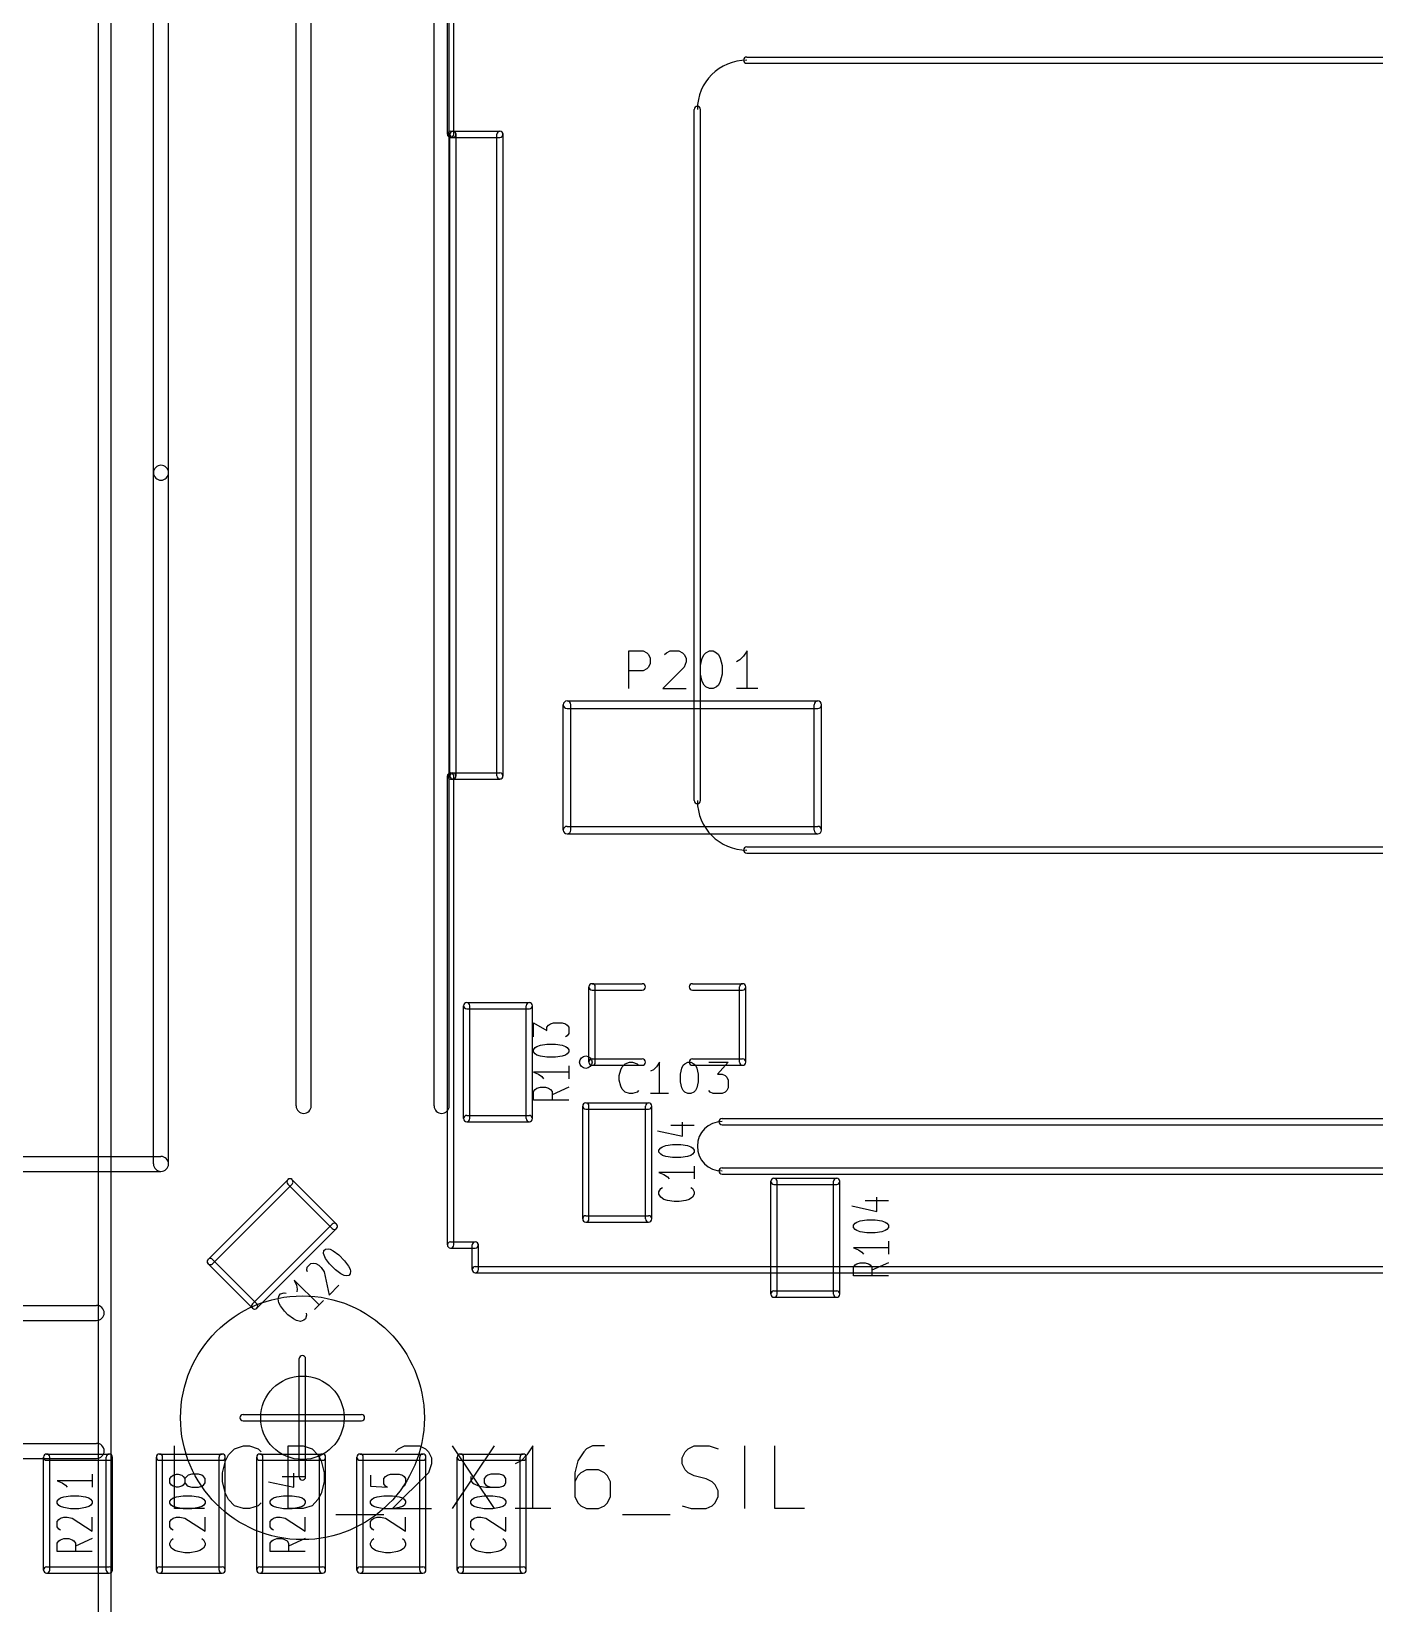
# Model space of a CAD drawing. Extents: x -29274 to 69862, y 23709 to 162744.
# Drawn here: x 26229 to 36939, y 49752 to 62289 of the extents above; entities that cross this region are included whole.
import ezdxf

# ---------------------------------------------------------------- set-up
doc = ezdxf.new("R2010")
doc.units = 0
doc.layers.add('BLACK', color=1, linetype='CONTINUOUS')

msp = doc.modelspace()

# ---------------------------------------------------------------- linework, layer by layer
at = {"layer": 'BLACK'}
for p, q in [((28340, 53721), (28340, 69149)), ((28460, 53721), (28460, 69149)), ((29440, 53721), (29440, 69149)), ((29560, 53721), (29560, 69149)), ((26765, 49659), (26765, 66981)), ((26865, 49659), (26865, 66981)), ((29546, 61469), (29546, 65209)), ((29596, 61469), (29596, 65209)), ((27202, 58770), (27202, 64282)), ((27322, 58770), (27322, 64282)), ((31933, 62085), (54767, 62085)), ((31933, 62035), (54767, 62035)), ((31514, 56156), (31514, 61666)), ((31564, 56156), (31564, 61666)), ((29565, 56353), (29565, 61469)), ((29571, 61494), (29589, 61494)), ((29571, 61444), (29589, 61444)), ((29590, 61494), (29964, 61494)), ((29590, 61444), (29964, 61444)), ((29615, 56353), (29615, 61469)), ((29940, 56353), (29940, 61469)), ((29990, 56353), (29990, 61469)), ((27202, 53258), (27202, 58770)), ((27322, 53258), (27322, 58770)), ((30992, 57049), (30992, 57349)), ((30992, 57349), (31107, 57349)), ((31107, 57349), (31135, 57334)), ((31135, 57334), (31150, 57320)), ((31150, 57320), (31164, 57291)), ((31164, 57291), (31164, 57249)), ((31278, 57320), (31292, 57334)), ((31292, 57334), (31321, 57349)), ((31321, 57349), (31392, 57349)), ((31392, 57349), (31421, 57334)), ((31421, 57334), (31435, 57320)), ((31435, 57320), (31450, 57291)), ((31450, 57291), (31450, 57263)), ((31564, 57234), (31578, 57291)), ((31578, 57291), (31593, 57320)), ((31593, 57320), (31607, 57334)), ((31607, 57334), (31636, 57349)), ((31636, 57349), (31664, 57349)), ((31664, 57349), (31693, 57334)), ((31693, 57334), (31707, 57320)), ((31707, 57320), (31721, 57291)), ((31721, 57291), (31736, 57234)), ((31907, 57306), (31879, 57277)), ((31936, 57349), (31907, 57306)), ((31936, 57049), (31936, 57349)), ((31107, 57191), (30992, 57191)), ((31135, 57206), (31107, 57191)), ((31150, 57220), (31135, 57206)), ((31164, 57249), (31150, 57220)), ((31435, 57220), (31264, 57049)), ((31450, 57263), (31435, 57220)), ((31564, 57163), (31564, 57234)), ((31736, 57234), (31736, 57163)), ((31879, 57277), (31850, 57263)), ((31264, 57049), (31450, 57049)), ((31578, 57106), (31564, 57163)), ((31593, 57077), (31578, 57106)), ((31607, 57063), (31593, 57077)), ((31636, 57049), (31607, 57063)), ((31664, 57049), (31636, 57049)), ((31693, 57063), (31664, 57049)), ((31707, 57077), (31693, 57063)), ((31721, 57106), (31707, 57077)), ((31736, 57163), (31721, 57106)), ((32022, 57049), (31850, 57049)), ((30470, 55920), (30470, 56920)), ((30500, 56950), (32500, 56950)), ((30530, 55920), (30530, 56920)), ((32470, 55920), (32470, 56920)), ((32530, 55920), (32530, 56920)), ((30500, 56890), (32500, 56890)), ((29546, 52612), (29546, 56352)), ((29571, 56377), (29589, 56377)), ((29571, 56327), (29589, 56327)), ((29590, 56377), (29964, 56377)), ((29590, 56327), (29964, 56327)), ((29596, 52612), (29596, 56352)), ((30500, 55950), (32500, 55950)), ((30500, 55890), (32500, 55890)), ((31933, 55786), (54767, 55786)), ((31933, 55736), (54767, 55736)), ((30675, 54070), (30675, 54670)), ((30700, 54695), (31100, 54695)), ((30725, 54070), (30725, 54670)), ((31500, 54695), (31900, 54695)), ((31875, 54070), (31875, 54670)), ((31925, 54070), (31925, 54670)), ((29700, 54545), (30200, 54545)), ((30700, 54645), (31100, 54645)), ((31500, 54645), (31900, 54645)), ((29675, 53620), (29675, 54520)), ((29700, 54495), (30200, 54495)), ((29725, 53620), (29725, 54520)), ((30175, 53620), (30175, 54520)), ((30225, 53620), (30225, 54520)), ((30233, 54272), (30233, 54383)), ((30233, 54383), (30340, 54323)), ((30340, 54349), (30353, 54366)), ((30340, 54323), (30340, 54349)), ((30353, 54366), (30367, 54375)), ((30367, 54375), (30393, 54383)), ((30393, 54383), (30460, 54383)), ((30460, 54383), (30487, 54375)), ((30487, 54375), (30500, 54366)), ((30500, 54366), (30513, 54349)), ((30513, 54297), (30500, 54280)), ((30513, 54349), (30513, 54297)), ((30233, 54169), (30247, 54186)), ((30233, 54152), (30233, 54169)), ((30247, 54186), (30260, 54195)), ((30260, 54195), (30287, 54204)), ((30287, 54204), (30340, 54212)), ((30340, 54212), (30407, 54212)), ((30407, 54212), (30460, 54204)), ((30460, 54204), (30487, 54195)), ((30500, 54280), (30487, 54272)), ((30487, 54195), (30500, 54186)), ((30500, 54186), (30513, 54169)), ((30513, 54169), (30513, 54152)), ((30247, 54135), (30233, 54152)), ((30260, 54126), (30247, 54135)), ((30287, 54118), (30260, 54126)), ((30340, 54109), (30287, 54118)), ((30407, 54109), (30340, 54109)), ((30460, 54118), (30407, 54109)), ((30487, 54126), (30460, 54118)), ((30500, 54135), (30487, 54126)), ((30513, 54152), (30500, 54135)), ((30513, 54041), (30513, 53938)), ((30700, 54095), (31100, 54095)), ((30700, 54045), (31100, 54045)), ((30928, 54009), (30939, 54033)), ((30939, 54033), (30963, 54057)), ((30963, 54057), (30999, 54069)), ((30999, 54069), (31023, 54069)), ((31023, 54069), (31058, 54057)), ((31058, 54057), (31070, 54045)), ((31213, 54033), (31189, 54009)), ((31237, 54069), (31213, 54033)), ((31237, 53819), (31237, 54069)), ((31416, 54021), (31427, 54045)), ((31427, 54045), (31439, 54057)), ((31439, 54057), (31463, 54069)), ((31463, 54069), (31487, 54069)), ((31487, 54069), (31511, 54057)), ((31500, 54095), (31900, 54095)), ((31500, 54045), (31900, 54045)), ((31511, 54057), (31523, 54045)), ((31523, 54045), (31535, 54021)), ((31630, 54069), (31784, 54069)), ((31784, 54069), (31701, 53974)), ((30513, 53990), (30233, 53990)), ((30233, 53990), (30273, 53973)), ((30273, 53973), (30300, 53955)), ((30300, 53955), (30313, 53938)), ((30916, 53962), (30928, 54009)), ((30916, 53926), (30916, 53962)), ((30928, 53878), (30916, 53926)), ((31189, 54009), (31166, 53997)), ((31404, 53974), (31416, 54021)), ((31404, 53914), (31404, 53974)), ((31416, 53866), (31404, 53914)), ((31535, 54021), (31546, 53974)), ((31546, 53914), (31535, 53866)), ((31546, 53974), (31546, 53914)), ((31701, 53974), (31737, 53974)), ((31737, 53974), (31761, 53962)), ((31761, 53962), (31773, 53950)), ((31773, 53950), (31784, 53926)), ((31784, 53926), (31784, 53866)), ((30233, 53835), (30247, 53853)), ((30233, 53767), (30233, 53835)), ((30247, 53853), (30260, 53861)), ((30260, 53861), (30287, 53870)), ((30287, 53870), (30327, 53870)), ((30327, 53870), (30353, 53861)), ((30353, 53861), (30367, 53853)), ((30367, 53853), (30380, 53835)), ((30513, 53870), (30380, 53810)), ((30380, 53835), (30380, 53767)), ((30939, 53855), (30928, 53878)), ((30963, 53831), (30939, 53855)), ((30999, 53819), (30963, 53831)), ((31023, 53819), (30999, 53819)), ((31058, 53831), (31023, 53819)), ((31070, 53843), (31058, 53831)), ((31308, 53819), (31166, 53819)), ((31427, 53843), (31416, 53866)), ((31439, 53831), (31427, 53843)), ((31463, 53819), (31439, 53831)), ((31487, 53819), (31463, 53819)), ((31511, 53831), (31487, 53819)), ((31523, 53843), (31511, 53831)), ((31535, 53866), (31523, 53843)), ((31642, 53831), (31630, 53843)), ((31665, 53819), (31642, 53831)), ((31737, 53819), (31665, 53819)), ((31761, 53831), (31737, 53819)), ((31773, 53843), (31761, 53831)), ((31784, 53866), (31773, 53843)), ((30513, 53767), (30233, 53767)), ((30625, 52820), (30625, 53720)), ((30650, 53745), (31150, 53745)), ((30650, 53695), (31150, 53695)), ((30675, 52820), (30675, 53720)), ((31125, 52820), (31125, 53720)), ((31175, 52820), (31175, 53720)), ((29700, 53645), (30200, 53645)), ((29700, 53595), (30200, 53595)), ((31327, 53566), (31513, 53566)), ((31420, 53480), (31420, 53592)), ((31736, 53621), (54964, 53621)), ((31736, 53571), (54964, 53571)), ((31220, 53523), (31420, 53480)), ((31287, 53404), (31340, 53412)), ((31340, 53412), (31407, 53412)), ((31407, 53412), (31460, 53404)), ((21750, 53318), (27262, 53318)), ((31233, 53369), (31247, 53386)), ((31233, 53352), (31233, 53369)), ((31247, 53335), (31233, 53352)), ((31247, 53386), (31260, 53395)), ((31260, 53326), (31247, 53335)), ((31260, 53395), (31287, 53404)), ((31287, 53318), (31260, 53326)), ((31340, 53309), (31287, 53318)), ((31407, 53309), (31340, 53309)), ((31460, 53318), (31407, 53309)), ((31460, 53404), (31487, 53395)), ((31487, 53326), (31460, 53318)), ((31487, 53395), (31500, 53386)), ((31500, 53335), (31487, 53326)), ((31500, 53386), (31513, 53369)), ((31513, 53352), (31500, 53335)), ((31513, 53369), (31513, 53352)), ((21750, 53198), (27262, 53198)), ((31513, 53190), (31233, 53190)), ((31233, 53190), (31273, 53173)), ((31273, 53173), (31300, 53155)), ((31300, 53155), (31313, 53138)), ((31513, 53241), (31513, 53138)), ((31736, 53227), (54964, 53227)), ((31736, 53177), (54964, 53177)), ((27638, 52497), (28273, 53132)), ((27673, 52462), (28308, 53097)), ((28274, 53097), (28627, 52744)), ((28309, 53132), (28662, 52779)), ((31233, 53035), (31247, 53061)), ((31233, 53018), (31233, 53035)), ((31247, 53061), (31260, 53070)), ((31487, 53070), (31500, 53061)), ((31500, 53061), (31513, 53035)), ((31513, 53035), (31513, 53018)), ((32125, 52220), (32125, 53120)), ((32150, 53145), (32650, 53145)), ((32150, 53095), (32650, 53095)), ((32175, 52220), (32175, 53120)), ((32625, 52220), (32625, 53120)), ((32675, 52220), (32675, 53120)), ((31247, 52993), (31233, 53018)), ((31273, 52975), (31247, 52993)), ((31300, 52967), (31273, 52975)), ((31353, 52958), (31300, 52967)), ((31393, 52958), (31353, 52958)), ((31447, 52967), (31393, 52958)), ((31473, 52975), (31447, 52967)), ((31500, 52993), (31473, 52975)), ((31513, 53018), (31500, 52993)), ((32770, 52923), (32970, 52880)), ((32877, 52966), (33063, 52966)), ((32970, 52880), (32970, 52992)), ((28627, 52778), (27992, 52143)), ((30650, 52845), (31150, 52845)), ((30650, 52795), (31150, 52795)), ((32783, 52769), (32797, 52786)), ((32797, 52786), (32810, 52795)), ((32810, 52795), (32837, 52804)), ((32837, 52804), (32890, 52812)), ((32890, 52812), (32957, 52812)), ((32957, 52812), (33010, 52804)), ((33010, 52804), (33037, 52795)), ((33037, 52795), (33050, 52786)), ((33050, 52786), (33063, 52769)), ((28662, 52743), (28027, 52108)), ((32783, 52752), (32783, 52769)), ((32797, 52735), (32783, 52752)), ((32810, 52726), (32797, 52735)), ((32837, 52718), (32810, 52726)), ((32890, 52709), (32837, 52718)), ((32957, 52709), (32890, 52709)), ((33010, 52718), (32957, 52709)), ((33037, 52726), (33010, 52718)), ((33050, 52735), (33037, 52726)), ((33063, 52752), (33050, 52735)), ((33063, 52769), (33063, 52752)), ((28559, 52545), (28561, 52567)), ((28562, 52530), (28559, 52545)), ((28561, 52567), (28573, 52579)), ((28575, 52505), (28562, 52530)), ((28573, 52579), (28595, 52581)), ((28595, 52581), (28610, 52578)), ((28610, 52578), (28636, 52566)), ((28636, 52566), (28679, 52534)), ((28679, 52534), (28726, 52486)), ((29571, 52637), (29767, 52637)), ((29571, 52587), (29767, 52587)), ((29743, 52416), (29743, 52612)), ((29793, 52416), (29793, 52612)), ((33063, 52590), (32783, 52590)), ((32783, 52590), (32823, 52573)), ((32823, 52573), (32850, 52555)), ((32850, 52555), (32863, 52538)), ((33063, 52641), (33063, 52538)), ((27991, 52108), (27638, 52461)), ((28026, 52143), (27673, 52496)), ((28426, 52412), (28428, 52434)), ((28429, 52397), (28426, 52412)), ((28428, 52434), (28458, 52464)), ((28458, 52464), (28480, 52467)), ((28480, 52467), (28496, 52464)), ((28496, 52464), (28521, 52450)), ((28521, 52450), (28539, 52432)), ((28539, 52432), (28562, 52398)), ((28606, 52461), (28575, 52505)), ((28653, 52414), (28606, 52461)), ((28697, 52382), (28653, 52414)), ((28726, 52486), (28758, 52443)), ((28758, 52443), (28771, 52418)), ((28771, 52418), (28774, 52402)), ((28774, 52402), (28771, 52381)), ((29768, 52440), (56932, 52440)), ((32783, 52435), (32797, 52453)), ((32783, 52367), (32783, 52435)), ((32797, 52453), (32810, 52461)), ((32810, 52461), (32837, 52470)), ((32837, 52470), (32877, 52470)), ((32877, 52470), (32903, 52461)), ((32903, 52461), (32917, 52453)), ((32917, 52453), (32930, 52435)), ((33063, 52470), (32930, 52410)), ((32930, 52435), (32930, 52367)), ((28523, 52134), (28325, 52332)), ((28325, 52332), (28342, 52291)), ((28342, 52291), (28348, 52259)), ((28562, 52398), (28602, 52212)), ((28602, 52212), (28680, 52291)), ((28722, 52369), (28697, 52382)), ((28738, 52366), (28722, 52369)), ((28759, 52369), (28738, 52366)), ((28771, 52381), (28759, 52369)), ((29768, 52390), (56932, 52390)), ((33063, 52367), (32783, 52367)), ((28196, 52182), (28204, 52210)), ((28202, 52151), (28196, 52182)), ((28204, 52210), (28216, 52222)), ((28216, 52222), (28244, 52230)), ((28244, 52230), (28260, 52228)), ((28348, 52259), (28345, 52238)), ((28559, 52170), (28487, 52097)), ((32150, 52245), (32650, 52245)), ((32150, 52195), (32650, 52195)), ((10521, 52130), (26749, 52130)), ((28215, 52126), (28202, 52151)), ((28246, 52083), (28215, 52126)), ((28274, 52054), (28246, 52083)), ((28319, 52023), (28274, 52054)), ((28423, 52052), (28414, 52024)), ((28420, 52067), (28423, 52052)), ((10521, 52010), (26749, 52010)), ((28343, 52010), (28319, 52023)), ((28375, 52003), (28343, 52010)), ((28402, 52012), (28375, 52003)), ((28414, 52024), (28402, 52012)), ((28365, 50762), (28365, 51706)), ((28415, 50762), (28415, 51706)), ((27917, 51259), (28861, 51259)), ((27917, 51209), (28861, 51209)), ((10521, 51030), (26749, 51030)), ((10521, 50910), (26749, 50910)), ((26325, 50020), (26325, 50920)), ((26350, 50945), (26850, 50945)), ((26375, 50020), (26375, 50920)), ((26825, 50020), (26825, 50920)), ((26875, 50020), (26875, 50920)), ((27225, 50020), (27225, 50920)), ((27250, 50945), (27750, 50945)), ((27275, 50020), (27275, 50920)), ((27371, 50510), (27371, 51010)), ((27725, 50020), (27725, 50920)), ((27775, 50020), (27775, 50920)), ((27776, 50891), (27800, 50938)), ((27800, 50938), (27847, 50986)), ((27847, 50986), (27919, 51010)), ((27919, 51010), (27967, 51010)), ((27967, 51010), (28038, 50986)), ((28025, 50020), (28025, 50920)), ((28038, 50986), (28062, 50962)), ((28050, 50945), (28550, 50945)), ((28075, 50020), (28075, 50920)), ((28276, 50510), (28276, 51010)), ((28276, 51010), (28395, 51010)), ((28395, 51010), (28467, 50986)), ((28467, 50986), (28514, 50938)), ((28514, 50938), (28538, 50891)), ((28525, 50020), (28525, 50920)), ((28575, 50020), (28575, 50920)), ((28825, 50020), (28825, 50920)), ((28850, 50945), (29350, 50945)), ((28875, 50020), (28875, 50920)), ((29133, 50962), (29157, 50986)), ((29157, 50986), (29205, 51010)), ((29205, 51010), (29324, 51010)), ((29324, 51010), (29371, 50986)), ((29325, 50020), (29325, 50920)), ((29371, 50986), (29395, 50962)), ((29375, 50020), (29375, 50920)), ((29395, 50962), (29419, 50914)), ((29419, 50914), (29419, 50867)), ((29585, 51010), (29919, 50510)), ((29919, 51010), (29585, 50510)), ((29625, 50020), (29625, 50920)), ((29650, 50945), (30150, 50945)), ((29675, 50020), (29675, 50920)), ((30125, 50020), (30125, 50920)), ((30180, 50938), (30133, 50891)), ((30175, 50020), (30175, 50920)), ((30228, 51010), (30180, 50938)), ((30228, 50510), (30228, 51010)), ((30633, 50962), (30585, 50891)), ((30656, 50986), (30633, 50962)), ((30704, 51010), (30656, 50986)), ((30799, 51010), (30704, 51010)), ((31418, 50914), (31442, 50962)), ((31418, 50867), (31418, 50914)), ((31442, 50962), (31466, 50986)), ((31466, 50986), (31513, 51010)), ((31513, 51010), (31633, 51010)), ((31633, 51010), (31704, 50986)), ((31918, 50510), (31918, 51010)), ((32156, 50510), (32156, 51010)), ((26350, 50895), (26850, 50895)), ((26713, 50783), (26713, 50680)), ((27250, 50895), (27750, 50895)), ((27347, 50766), (27360, 50775)), ((27360, 50775), (27387, 50783)), ((27387, 50783), (27400, 50783)), ((27400, 50783), (27427, 50775)), ((27427, 50775), (27440, 50766)), ((27480, 50775), (27467, 50766)), ((27507, 50783), (27480, 50775)), ((27560, 50783), (27507, 50783)), ((27587, 50775), (27560, 50783)), ((27600, 50766), (27587, 50775)), ((27752, 50795), (27776, 50891)), ((27752, 50724), (27752, 50795)), ((28050, 50895), (28550, 50895)), ((28320, 50680), (28320, 50792)), ((28538, 50891), (28562, 50795)), ((28562, 50795), (28562, 50724)), ((28850, 50895), (29350, 50895)), ((28933, 50775), (28933, 50689)), ((29053, 50766), (29067, 50775)), ((29067, 50775), (29093, 50783)), ((29093, 50783), (29160, 50783)), ((29395, 50795), (29109, 50510)), ((29160, 50783), (29187, 50775)), ((29187, 50775), (29200, 50766)), ((29419, 50867), (29395, 50795)), ((29650, 50895), (30150, 50895)), ((29867, 50775), (29853, 50766)), ((29893, 50783), (29867, 50775)), ((29960, 50783), (29893, 50783)), ((29987, 50775), (29960, 50783)), ((30000, 50766), (29987, 50775)), ((30133, 50891), (30085, 50867)), ((30585, 50891), (30561, 50795)), ((30561, 50795), (30561, 50605)), ((30609, 50795), (30585, 50772)), ((30656, 50819), (30609, 50795)), ((30752, 50819), (30656, 50819)), ((30799, 50795), (30752, 50819)), ((30823, 50772), (30799, 50795)), ((31442, 50819), (31418, 50867)), ((31466, 50795), (31442, 50819)), ((31513, 50772), (31466, 50795)), ((26713, 50732), (26433, 50732)), ((26433, 50732), (26473, 50715)), ((26473, 50715), (26500, 50697)), ((26500, 50697), (26513, 50680)), ((27333, 50749), (27347, 50766)), ((27333, 50715), (27333, 50749)), ((27347, 50697), (27333, 50715)), ((27360, 50689), (27347, 50697)), ((27387, 50680), (27360, 50689)), ((27400, 50680), (27387, 50680)), ((27427, 50689), (27400, 50680)), ((27440, 50697), (27427, 50689)), ((27440, 50766), (27453, 50749)), ((27453, 50715), (27440, 50697)), ((27467, 50766), (27453, 50749)), ((27453, 50749), (27453, 50715)), ((27453, 50715), (27467, 50697)), ((27467, 50697), (27480, 50689)), ((27480, 50689), (27507, 50680)), ((27507, 50680), (27560, 50680)), ((27560, 50680), (27587, 50689)), ((27587, 50689), (27600, 50697)), ((27613, 50749), (27600, 50766)), ((27600, 50697), (27613, 50715)), ((27613, 50715), (27613, 50749)), ((27776, 50629), (27752, 50724)), ((28120, 50723), (28320, 50680)), ((28227, 50766), (28413, 50766)), ((28562, 50724), (28538, 50629)), ((28933, 50689), (29067, 50680)), ((29040, 50749), (29053, 50766)), ((29040, 50706), (29040, 50749)), ((29053, 50689), (29040, 50706)), ((29067, 50680), (29053, 50689)), ((29200, 50689), (29187, 50680)), ((29200, 50766), (29213, 50749)), ((29213, 50706), (29200, 50689)), ((29213, 50749), (29213, 50706)), ((29733, 50766), (29733, 50732)), ((29733, 50732), (29747, 50715)), ((29747, 50715), (29760, 50706)), ((29760, 50706), (29800, 50689)), ((29800, 50689), (29853, 50680)), ((29853, 50766), (29840, 50749)), ((29840, 50749), (29840, 50715)), ((29840, 50715), (29853, 50697)), ((29853, 50697), (29867, 50689)), ((29853, 50680), (29960, 50680)), ((29867, 50689), (29893, 50680)), ((29960, 50680), (29987, 50689)), ((29987, 50689), (30000, 50697)), ((30013, 50749), (30000, 50766)), ((30000, 50697), (30013, 50715)), ((30013, 50715), (30013, 50749)), ((30585, 50772), (30561, 50724)), ((30847, 50724), (30823, 50772)), ((30847, 50605), (30847, 50724)), ((31609, 50748), (31513, 50772)), ((31656, 50724), (31609, 50748)), ((31680, 50700), (31656, 50724)), ((31704, 50652), (31680, 50700)), ((31704, 50605), (31704, 50652)), ((26433, 50569), (26447, 50586)), ((26433, 50552), (26433, 50569)), ((26447, 50535), (26433, 50552)), ((26447, 50586), (26460, 50595)), ((26460, 50526), (26447, 50535)), ((26460, 50595), (26487, 50604)), ((26487, 50518), (26460, 50526)), ((26487, 50604), (26540, 50612)), ((26540, 50612), (26607, 50612)), ((26607, 50612), (26660, 50604)), ((26660, 50604), (26687, 50595)), ((26687, 50526), (26660, 50518)), ((26687, 50595), (26700, 50586)), ((26700, 50535), (26687, 50526)), ((26700, 50586), (26713, 50569)), ((26713, 50552), (26700, 50535)), ((26713, 50569), (26713, 50552)), ((27333, 50569), (27347, 50586)), ((27333, 50552), (27333, 50569)), ((27347, 50535), (27333, 50552)), ((27347, 50586), (27360, 50595)), ((27360, 50526), (27347, 50535)), ((27360, 50595), (27387, 50604)), ((27387, 50518), (27360, 50526)), ((27387, 50604), (27440, 50612)), ((27440, 50612), (27507, 50612)), ((27507, 50612), (27560, 50604)), ((27560, 50604), (27587, 50595)), ((27587, 50526), (27560, 50518)), ((27587, 50595), (27600, 50586)), ((27600, 50535), (27587, 50526)), ((27600, 50586), (27613, 50569)), ((27613, 50552), (27600, 50535)), ((27613, 50569), (27613, 50552)), ((27800, 50581), (27776, 50629)), ((27847, 50533), (27800, 50581)), ((27919, 50510), (27847, 50533)), ((28038, 50533), (27967, 50510)), ((28062, 50557), (28038, 50533)), ((28133, 50569), (28147, 50586)), ((28133, 50552), (28133, 50569)), ((28147, 50535), (28133, 50552)), ((28147, 50586), (28160, 50595)), ((28160, 50526), (28147, 50535)), ((28160, 50595), (28187, 50604)), ((28187, 50518), (28160, 50526)), ((28187, 50604), (28240, 50612)), ((28240, 50612), (28307, 50612)), ((28307, 50612), (28360, 50604)), ((28360, 50604), (28387, 50595)), ((28387, 50526), (28360, 50518)), ((28387, 50595), (28400, 50586)), ((28400, 50535), (28387, 50526)), ((28467, 50533), (28395, 50510)), ((28400, 50586), (28413, 50569)), ((28413, 50552), (28400, 50535)), ((28413, 50569), (28413, 50552)), ((28514, 50581), (28467, 50533)), ((28538, 50629), (28514, 50581)), ((28933, 50569), (28947, 50586)), ((28933, 50552), (28933, 50569)), ((28947, 50535), (28933, 50552)), ((28947, 50586), (28960, 50595)), ((28960, 50526), (28947, 50535)), ((28960, 50595), (28987, 50604)), ((28987, 50518), (28960, 50526)), ((28987, 50604), (29040, 50612)), ((29040, 50612), (29107, 50612)), ((29107, 50612), (29160, 50604)), ((29160, 50604), (29187, 50595)), ((29187, 50526), (29160, 50518)), ((29187, 50595), (29200, 50586)), ((29200, 50535), (29187, 50526)), ((29200, 50586), (29213, 50569)), ((29213, 50552), (29200, 50535)), ((29213, 50569), (29213, 50552)), ((29733, 50569), (29747, 50586)), ((29733, 50552), (29733, 50569)), ((29747, 50535), (29733, 50552)), ((29747, 50586), (29760, 50595)), ((29760, 50526), (29747, 50535)), ((29760, 50595), (29787, 50604)), ((29787, 50518), (29760, 50526)), ((29787, 50604), (29840, 50612)), ((29840, 50612), (29907, 50612)), ((29907, 50612), (29960, 50604)), ((29960, 50604), (29987, 50595)), ((29987, 50526), (29960, 50518)), ((29987, 50595), (30000, 50586)), ((30000, 50535), (29987, 50526)), ((30000, 50586), (30013, 50569)), ((30013, 50552), (30000, 50535)), ((30013, 50569), (30013, 50552)), ((30561, 50605), (30585, 50557)), ((30585, 50557), (30609, 50533)), ((30609, 50533), (30656, 50510)), ((30752, 50510), (30799, 50533)), ((30799, 50533), (30823, 50557)), ((30823, 50557), (30847, 50605)), ((31418, 50533), (31490, 50510)), ((31609, 50510), (31656, 50533)), ((31656, 50533), (31680, 50557)), ((31680, 50557), (31704, 50605)), ((26433, 50407), (26447, 50424)), ((26433, 50364), (26433, 50407)), ((26447, 50424), (26460, 50433)), ((26460, 50433), (26487, 50441)), ((26540, 50509), (26487, 50518)), ((26487, 50441), (26513, 50441)), ((26513, 50441), (26553, 50433)), ((26607, 50509), (26540, 50509)), ((26553, 50433), (26713, 50330)), ((26660, 50518), (26607, 50509)), ((26713, 50330), (26713, 50441)), ((27333, 50407), (27347, 50424)), ((27333, 50364), (27333, 50407)), ((27347, 50424), (27360, 50433)), ((27360, 50433), (27387, 50441)), ((27609, 50510), (27371, 50510)), ((27440, 50509), (27387, 50518)), ((27387, 50441), (27413, 50441)), ((27413, 50441), (27453, 50433)), ((27507, 50509), (27440, 50509)), ((27453, 50433), (27613, 50330)), ((27560, 50518), (27507, 50509)), ((27613, 50330), (27613, 50441)), ((27967, 50510), (27919, 50510)), ((28133, 50407), (28147, 50424)), ((28133, 50364), (28133, 50407)), ((28147, 50424), (28160, 50433)), ((28160, 50433), (28187, 50441)), ((28240, 50509), (28187, 50518)), ((28187, 50441), (28213, 50441)), ((28213, 50441), (28253, 50433)), ((28307, 50509), (28240, 50509)), ((28253, 50433), (28413, 50330)), ((28395, 50510), (28276, 50510)), ((28360, 50518), (28307, 50509)), ((28413, 50330), (28413, 50441)), ((28657, 50462), (29038, 50462)), ((28933, 50407), (28947, 50424)), ((28933, 50364), (28933, 50407)), ((28947, 50424), (28960, 50433)), ((28960, 50433), (28987, 50441)), ((29040, 50509), (28987, 50518)), ((28987, 50441), (29013, 50441)), ((29013, 50441), (29053, 50433)), ((29107, 50509), (29040, 50509)), ((29053, 50433), (29213, 50330)), ((29160, 50518), (29107, 50509)), ((29109, 50510), (29419, 50510)), ((29213, 50330), (29213, 50441)), ((29733, 50407), (29747, 50424)), ((29733, 50364), (29733, 50407)), ((29747, 50424), (29760, 50433)), ((29760, 50433), (29787, 50441)), ((29840, 50509), (29787, 50518)), ((29787, 50441), (29813, 50441)), ((29813, 50441), (29853, 50433)), ((29907, 50509), (29840, 50509)), ((29853, 50433), (30013, 50330)), ((29960, 50518), (29907, 50509)), ((30013, 50330), (30013, 50441)), ((30371, 50510), (30085, 50510)), ((30656, 50510), (30752, 50510)), ((30942, 50462), (31323, 50462)), ((31490, 50510), (31609, 50510)), ((32394, 50510), (32156, 50510)), ((26447, 50347), (26433, 50364)), ((26460, 50338), (26447, 50347)), ((27347, 50347), (27333, 50364)), ((27360, 50338), (27347, 50347)), ((28147, 50347), (28133, 50364)), ((28160, 50338), (28147, 50347)), ((28947, 50347), (28933, 50364)), ((28960, 50338), (28947, 50347)), ((29747, 50347), (29733, 50364)), ((29760, 50338), (29747, 50347)), ((26433, 50235), (26447, 50253)), ((26433, 50167), (26433, 50235)), ((26713, 50167), (26433, 50167)), ((26447, 50253), (26460, 50261)), ((26460, 50261), (26487, 50270)), ((26487, 50270), (26527, 50270)), ((26527, 50270), (26553, 50261)), ((26553, 50261), (26567, 50253)), ((26567, 50253), (26580, 50235)), ((26713, 50270), (26580, 50210)), ((26580, 50235), (26580, 50167)), ((27333, 50235), (27347, 50261)), ((27333, 50218), (27333, 50235)), ((27347, 50193), (27333, 50218)), ((27347, 50261), (27360, 50270)), ((27373, 50175), (27347, 50193)), ((27400, 50167), (27373, 50175)), ((27453, 50158), (27400, 50167)), ((27493, 50158), (27453, 50158)), ((27547, 50167), (27493, 50158)), ((27573, 50175), (27547, 50167)), ((27600, 50193), (27573, 50175)), ((27587, 50270), (27600, 50261)), ((27600, 50261), (27613, 50235)), ((27613, 50218), (27600, 50193)), ((27613, 50235), (27613, 50218)), ((28133, 50235), (28147, 50253)), ((28133, 50167), (28133, 50235)), ((28413, 50167), (28133, 50167)), ((28147, 50253), (28160, 50261)), ((28160, 50261), (28187, 50270)), ((28187, 50270), (28227, 50270)), ((28227, 50270), (28253, 50261)), ((28253, 50261), (28267, 50253)), ((28267, 50253), (28280, 50235)), ((28413, 50270), (28280, 50210)), ((28280, 50235), (28280, 50167)), ((28933, 50235), (28947, 50261)), ((28933, 50218), (28933, 50235)), ((28947, 50193), (28933, 50218)), ((28947, 50261), (28960, 50270)), ((28973, 50175), (28947, 50193)), ((29000, 50167), (28973, 50175)), ((29053, 50158), (29000, 50167)), ((29093, 50158), (29053, 50158)), ((29147, 50167), (29093, 50158)), ((29173, 50175), (29147, 50167)), ((29200, 50193), (29173, 50175)), ((29187, 50270), (29200, 50261)), ((29200, 50261), (29213, 50235)), ((29213, 50218), (29200, 50193)), ((29213, 50235), (29213, 50218)), ((29733, 50235), (29747, 50261)), ((29733, 50218), (29733, 50235)), ((29747, 50193), (29733, 50218)), ((29747, 50261), (29760, 50270)), ((29773, 50175), (29747, 50193)), ((29800, 50167), (29773, 50175)), ((29853, 50158), (29800, 50167)), ((29893, 50158), (29853, 50158)), ((29947, 50167), (29893, 50158)), ((29973, 50175), (29947, 50167)), ((30000, 50193), (29973, 50175)), ((29987, 50270), (30000, 50261)), ((30000, 50261), (30013, 50235)), ((30013, 50218), (30000, 50193)), ((30013, 50235), (30013, 50218)), ((26350, 50045), (26850, 50045)), ((27250, 50045), (27750, 50045)), ((28050, 50045), (28550, 50045)), ((28850, 50045), (29350, 50045)), ((29650, 50045), (30150, 50045)), ((26350, 49995), (26850, 49995)), ((27250, 49995), (27750, 49995)), ((28050, 49995), (28550, 49995)), ((28850, 49995), (29350, 49995)), ((29650, 49995), (30150, 49995))]:
    msp.add_line(p, q, dxfattribs=at)
for centre, radius in [((30650, 54070), 50), ((28390, 51234), 972), ((28390, 51234), 972), ((28390, 51234), 333)]:
    msp.add_circle(centre, radius, dxfattribs=at)
for centre, radius, start, end in [((31933, 61666), 394, 90, 180), ((31933, 62060), 25, 90, 270), ((31539, 61666), 25, 360, 540), ((29571, 61469), 25, 90, 270), ((29571, 61469), 25, 180, 360), ((29590, 61469), 25, 90, 270), ((29590, 61469), 25, 360, 540), ((29589, 61469), 25, 270, 450), ((29965, 61469), 25, 360, 540), ((29964, 61469), 25, 270, 450), ((27262, 58770), 60, 360, 540), ((27262, 58770), 60, 180, 360), ((30500, 56920), 30, 360, 540), ((30500, 56920), 30, 90, 270), ((32500, 56920), 30, 360, 540), ((32500, 56920), 30, 270, 450), ((29571, 56352), 25, 360, 540), ((29571, 56352), 25, 90, 270), ((29590, 56352), 25, 90, 270), ((29590, 56353), 25, 180, 360), ((29589, 56352), 25, 270, 450), ((29965, 56353), 25, 180, 360), ((29964, 56352), 25, 270, 450), ((31539, 56156), 25, 180, 360), ((31933, 56155), 394, -180, -90), ((30500, 55920), 30, 90, 270), ((30500, 55920), 30, 180, 360), ((32500, 55920), 30, 180, 360), ((32500, 55920), 30, 270, 450), ((31933, 55761), 25, 90, 270), ((30700, 54670), 25, 360, 540), ((30700, 54670), 25, 90, 270), ((31100, 54670), 25, 270, 450), ((31500, 54670), 25, 90, 270), ((31900, 54670), 25, 360, 540), ((31900, 54670), 25, 270, 450), ((29700, 54520), 25, 360, 540), ((29700, 54520), 25, 90, 270), ((30200, 54520), 25, 360, 540), ((30200, 54520), 25, 270, 450), ((30700, 54070), 25, 90, 270), ((30700, 54070), 25, 180, 360), ((31100, 54070), 25, 270, 450), ((31500, 54070), 25, 90, 270), ((31900, 54070), 25, 180, 360), ((31900, 54070), 25, 270, 450), ((28400, 53721), 60, 180, 360), ((29500, 53721), 60, 180, 360), ((30650, 53720), 25, 360, 540), ((30650, 53720), 25, 90, 270), ((31150, 53720), 25, 360, 540), ((31150, 53720), 25, 270, 450), ((29700, 53620), 25, 90, 270), ((29700, 53620), 25, 180, 360), ((30200, 53620), 25, 180, 360), ((30200, 53620), 25, 270, 450), ((31736, 53399), 197, -270, -90), ((31736, 53596), 25, 90, 270), ((27262, 53258), 60, 270, 450), ((27262, 53258), 60, 180, 360), ((31736, 53202), 25, 90, 270), ((28291, 53115), 25, 45, 225), ((28290, 53114), 25, 315, 495), ((32150, 53120), 25, 360, 540), ((32150, 53120), 25, 90, 270), ((32650, 53120), 25, 360, 540), ((32650, 53120), 25, 270, 450), ((28644, 52760), 25, -45, 135), ((28645, 52761), 25, 225, 405), ((30650, 52820), 25, 90, 270), ((30650, 52820), 25, 180, 360), ((31150, 52820), 25, 180, 360), ((31150, 52820), 25, 270, 450), ((29571, 52612), 25, 90, 270), ((29571, 52612), 25, 180, 360), ((29768, 52612), 25, 360, 540), ((29767, 52612), 25, 270, 450), ((27655, 52479), 25, 405, 585), ((27656, 52480), 25, 135, 315), ((29768, 52415), 25, 90, 270), ((29768, 52416), 25, 180, 360), ((32150, 52220), 25, 90, 270), ((32150, 52220), 25, 180, 360), ((32650, 52220), 25, 180, 360), ((32650, 52220), 25, 270, 450), ((26749, 52070), 60, 270, 450), ((28010, 52126), 25, 135, 315), ((28009, 52125), 25, 225, 405), ((28390, 51706), 25, 360, 540), ((27917, 51234), 25, 90, 270), ((28861, 51234), 25, 270, 450), ((26749, 50970), 60, 270, 450), ((26350, 50920), 25, 360, 540), ((26350, 50920), 25, 90, 270), ((26850, 50920), 25, 360, 540), ((26850, 50920), 25, 270, 450), ((27250, 50920), 25, 360, 540), ((27250, 50920), 25, 90, 270), ((27750, 50920), 25, 360, 540), ((27750, 50920), 25, 270, 450), ((28050, 50920), 25, 360, 540), ((28050, 50920), 25, 90, 270), ((28550, 50920), 25, 360, 540), ((28550, 50920), 25, 270, 450), ((28850, 50920), 25, 360, 540), ((28850, 50920), 25, 90, 270), ((29350, 50920), 25, 360, 540), ((29350, 50920), 25, 270, 450), ((29650, 50920), 25, 360, 540), ((29650, 50920), 25, 90, 270), ((30150, 50920), 25, 360, 540), ((30150, 50920), 25, 270, 450), ((28390, 50762), 25, 180, 360), ((26350, 50020), 25, 90, 270), ((26350, 50020), 25, 180, 360), ((26850, 50020), 25, 180, 360), ((26850, 50020), 25, 270, 450), ((27250, 50020), 25, 90, 270), ((27250, 50020), 25, 180, 360), ((27750, 50020), 25, 180, 360), ((27750, 50020), 25, 270, 450), ((28050, 50020), 25, 90, 270), ((28050, 50020), 25, 180, 360), ((28550, 50020), 25, 180, 360), ((28550, 50020), 25, 270, 450), ((28850, 50020), 25, 90, 270), ((28850, 50020), 25, 180, 360), ((29350, 50020), 25, 180, 360), ((29350, 50020), 25, 270, 450), ((29650, 50020), 25, 90, 270), ((29650, 50020), 25, 180, 360), ((30150, 50020), 25, 180, 360), ((30150, 50020), 25, 270, 450)]:
    msp.add_arc(centre, radius, start, end, dxfattribs=at)

doc.saveas('drawing.dxf')
